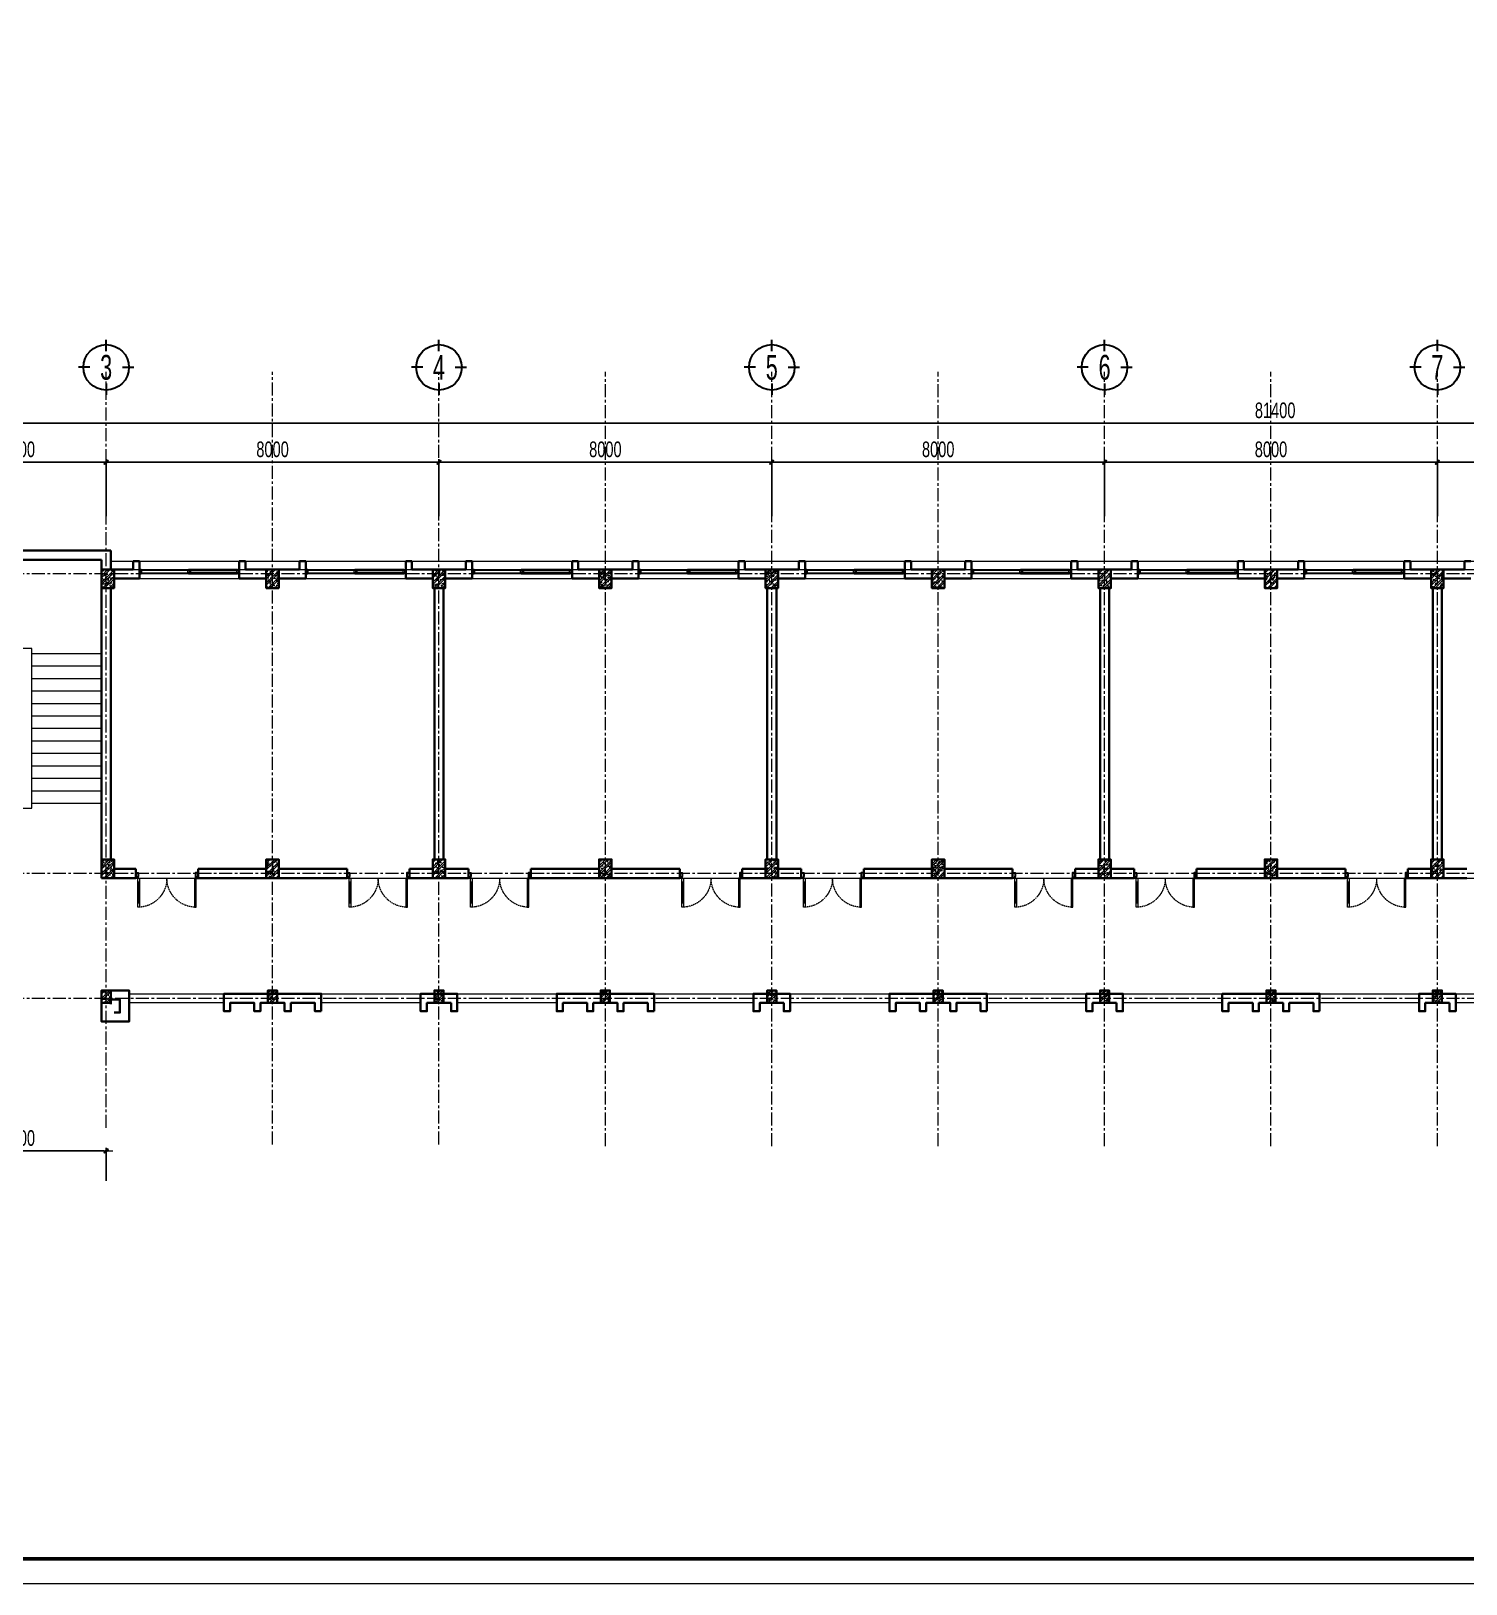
# Model space of a CAD drawing. Header units: millimetres. Extents: x 1890250 to 2116214, y -724415 to -634712.
# Drawn here: x 1918025 to 1952516, y -723812 to -686489 of the extents above; entities that cross this region are included whole.
import ezdxf
from ezdxf.enums import TextEntityAlignment as Align

# ---------------------------------------------------------------- set-up
doc = ezdxf.new("R2010")
doc.units = ezdxf.units.MM
doc.header["$LTSCALE"] = 250
doc.header["$MEASUREMENT"] = 0
doc.linetypes.add('CENTER', pattern=[2, 1.25, -0.25, 0.25, -0.25])
doc.linetypes.add('HIDDEN2', pattern=[0.1875, 0.125, -0.0625])
doc.layers.get('DEFPOINTS').update_dxf_attribs({"lineweight": 0})
for name, color, linetype, lineweight in [('03', 252, 'Continuous', 30), ('cat1', 30, 'Continuous', 40), ('cot', 40, 'Continuous', 35), ('DBH_cua', 125, 'Continuous', 9), ('DBH_manh1', 67, 'Continuous', 13), ('DBH_thay1', 63, 'Continuous', 18), ('dim', 144, 'Continuous', 13), ('hatch1', 136, 'Continuous', 9), ('Khungten_LCDI', 7, 'Continuous', 5), ('LC Dim', 8, 'Continuous', 18), ('LC Text1', 3, 'Continuous', 20), ('manh1', 67, 'Continuous', 13), ('thay1', 63, 'Continuous', 18), ('truc', 76, 'CENTER', 9)]:
    doc.layers.add(name, color=color, linetype=linetype, lineweight=lineweight)
doc.styles.add('EG 1', font='VHAVANB.TTF')
doc.styles.add('HOATBIF', font='hoatbif.shx', dxfattribs={"width": 0.7})
doc.styles.add('Khungten', font='VHAVAN.TTF', dxfattribs={"width": 0.9, "height": 5000})
doc.styles.add('Tahoma', font='tahoma.ttf')
doc.styles.add('Title', font='VHBLACK.TTF', dxfattribs={"width": 0.8})
doc.dimstyles.new('1-150', dxfattribs={"dimscale": 150, "dimtxt": 2.5, "dimasz": 0.35, "dimexe": 0.5, "dimexo": 0, "dimgap": 0.8, "dimtad": 1, "dimdec": 0, "dimzin": 0, "dimdsep": 46, "dimtxsty": 'HOATBIF', "dimblk1": 'DOT', "dimblk2": 'DOT', "dimsah": 1, "dimcen": -1, "dimdle": 1, "dimclrd": 256, "dimclre": 256, "dimclrt": 4, "dimadec": 3, "dimazin": 2, "dimtfac": 0.333333, "dimtdec": 0, "dimtix": 1, "dimtmove": 2, "dimatfit": 3, "dimldrblk": 'DOT', "dimfxl": 1, "dimtvp": 0.833333, "dimtolj": 1, "dimtzin": 0, "dimarcsym": 0})

# ---------------------------------------------------------------- blocks, each defined once
blk = doc.blocks.new('lcdi fix H')
at = {"layer": 'DEFPOINTS', "lineweight": 0}
blk.add_lwpolyline([(-1200, -14850), (-1200, 14850), (40800, 14850), (40800, -14850)], close=True, dxfattribs=at)
at = {"layer": 'Khungten_LCDI', "color": 5, "lineweight": 60}
blk.add_lwpolyline([(0, -14650), (0, 14650), (40600, 14650), (40600, -14650)], close=True, dxfattribs=at)
at = {"color": 7, "style": 'Khungten', "width": 0.8}
for tag, p in [('REVISION', (39499, -10746)), ('NGAYHT', (39546, -11609))]:
    blk.add_attdef(tag, text='', height=200, dxfattribs=at).set_placement(p, align=Align.CENTER)
at = {"layer": 'LC Text1', "style": 'Title', "width": 1.485915}
for tag, p, p2 in [('TENBANVE1', (36913, -8886), (40339, -8886)), ('TENBANVE2', (36913, -9562), (40339, -9562))]:
    blk.add_attdef(tag, text='', height=250, dxfattribs=at).set_placement(p, p2, align=Align.FIT)
at = {"layer": 'LC Text1', "style": 'Title', "width": 0.7}
blk.add_attdef('SOBANVE', text='', height=250, dxfattribs=at).set_placement((39562, -13896), align=Align.CENTER)
blk = doc.blocks.new('A$C0B8376B1')
at = {"layer": 'truc'}
for p, q in [((17729, 442), (17729, 18610)), ((21729, 42), (21729, 18610)), ((25729, 42), (25729, 18610)), ((29729, 0), (29729, 18610)), ((33729, 0), (33729, 18610)), ((37729, 0), (37729, 18610)), ((41729, 0), (41729, 18610)), ((45729, 0), (45729, 18610)), ((49729, 0), (49729, 18610)), ((92758, 13754), (0, 13754)), ((92758, 6554), (0, 6554)), ((92758, 3554), (0, 3554))]:
    blk.add_line(p, q, dxfattribs=at)
blk = doc.blocks.new('DOT')
at = {"layer": 'LC Dim'}
blk.add_line((-3, 0), (3, 0), dxfattribs=at)
at = {"layer": 'LC Dim', "color": 4}
blk.add_line((-1, -1), (1, 1), dxfattribs=at)
blk.add_lwpolyline([(0.5, 1), (-1, -0.5), (-0.5, -1), (1, 0.5)], close=True, dxfattribs=at)
blk = doc.blocks.new('*D810')
at = {"layer": 'DEFPOINTS', "color": 0, "transparency": 16777216}
for p in [(1951830, -696852), (1951830, -698146), (1959830, -698146)]:
    blk.add_point(p, dxfattribs=at)
at = {"layer": 'dim', "lineweight": -2, "transparency": 16777216}
for p, q in [((1951830, -698146), (1951830, -696777)), ((1959830, -698146), (1959830, -696777)), ((1959777, -696852), (1951882, -696852))]:
    blk.add_line(p, q, dxfattribs=at)
at = {"layer": 'dim', "lineweight": -2, "transparency": 16777216, "xscale": 52.5, "yscale": 52.5, "zscale": 52.5, "rotation": 180}
blk.add_blockref('DOT', (1951830, -696852), dxfattribs=at)
at = {"layer": 'dim', "lineweight": -2, "transparency": 16777216, "xscale": 52.5, "yscale": 52.5, "zscale": 52.5}
blk.add_blockref('DOT', (1959830, -696852), dxfattribs=at)
at = {"layer": 'dim', "color": 4, "transparency": 16777216, "insert": (1955830, -696544), "char_height": 375, "attachment_point": 5, "style": 'HOATBIF'}
blk.add_mtext('\\A1;8000', dxfattribs=at)
blk = doc.blocks.new('*D811')
at = {"layer": 'DEFPOINTS', "color": 0, "transparency": 16777216}
for p in [(1943830, -696852), (1943830, -698146), (1951830, -698146)]:
    blk.add_point(p, dxfattribs=at)
at = {"layer": 'dim', "lineweight": -2, "transparency": 16777216}
for p, q in [((1943830, -698146), (1943830, -696777)), ((1951830, -698146), (1951830, -696777)), ((1951777, -696852), (1943882, -696852))]:
    blk.add_line(p, q, dxfattribs=at)
at = {"layer": 'dim', "lineweight": -2, "transparency": 16777216, "xscale": 52.5, "yscale": 52.5, "zscale": 52.5, "rotation": 180}
blk.add_blockref('DOT', (1943830, -696852), dxfattribs=at)
at = {"layer": 'dim', "lineweight": -2, "transparency": 16777216, "xscale": 52.5, "yscale": 52.5, "zscale": 52.5}
blk.add_blockref('DOT', (1951830, -696852), dxfattribs=at)
at = {"layer": 'dim', "color": 4, "transparency": 16777216, "insert": (1947830, -696544), "char_height": 375, "attachment_point": 5, "style": 'HOATBIF'}
blk.add_mtext('\\A1;8000', dxfattribs=at)
blk = doc.blocks.new('*D812')
at = {"layer": 'DEFPOINTS', "color": 0, "transparency": 16777216}
for p in [(1935830, -696852), (1935830, -698146), (1943830, -698146)]:
    blk.add_point(p, dxfattribs=at)
at = {"layer": 'dim', "lineweight": -2, "transparency": 16777216}
for p, q in [((1935830, -698146), (1935830, -696777)), ((1943830, -698146), (1943830, -696777)), ((1943777, -696852), (1935882, -696852))]:
    blk.add_line(p, q, dxfattribs=at)
at = {"layer": 'dim', "lineweight": -2, "transparency": 16777216, "xscale": 52.5, "yscale": 52.5, "zscale": 52.5, "rotation": 180}
blk.add_blockref('DOT', (1935830, -696852), dxfattribs=at)
at = {"layer": 'dim', "lineweight": -2, "transparency": 16777216, "xscale": 52.5, "yscale": 52.5, "zscale": 52.5}
blk.add_blockref('DOT', (1943830, -696852), dxfattribs=at)
at = {"layer": 'dim', "color": 4, "transparency": 16777216, "insert": (1939830, -696544), "char_height": 375, "attachment_point": 5, "style": 'HOATBIF'}
blk.add_mtext('\\A1;8000', dxfattribs=at)
blk = doc.blocks.new('*D813')
at = {"layer": 'DEFPOINTS', "color": 0, "transparency": 16777216}
for p in [(1927830, -696852), (1927830, -698146), (1935830, -698146)]:
    blk.add_point(p, dxfattribs=at)
at = {"layer": 'dim', "lineweight": -2, "transparency": 16777216}
for p, q in [((1927830, -698146), (1927830, -696777)), ((1935830, -698146), (1935830, -696777)), ((1935777, -696852), (1927882, -696852))]:
    blk.add_line(p, q, dxfattribs=at)
at = {"layer": 'dim', "lineweight": -2, "transparency": 16777216, "xscale": 52.5, "yscale": 52.5, "zscale": 52.5, "rotation": 180}
blk.add_blockref('DOT', (1927830, -696852), dxfattribs=at)
at = {"layer": 'dim', "lineweight": -2, "transparency": 16777216, "xscale": 52.5, "yscale": 52.5, "zscale": 52.5}
blk.add_blockref('DOT', (1935830, -696852), dxfattribs=at)
at = {"layer": 'dim', "color": 4, "transparency": 16777216, "insert": (1931830, -696544), "char_height": 375, "attachment_point": 5, "style": 'HOATBIF'}
blk.add_mtext('\\A1;8000', dxfattribs=at)
blk = doc.blocks.new('*D814')
at = {"layer": 'DEFPOINTS', "color": 0, "transparency": 16777216}
for p in [(1919830, -696852), (1919830, -698146), (1927830, -698146)]:
    blk.add_point(p, dxfattribs=at)
at = {"layer": 'dim', "lineweight": -2, "transparency": 16777216}
for p, q in [((1919830, -698146), (1919830, -696777)), ((1927830, -698146), (1927830, -696777)), ((1927777, -696852), (1919882, -696852))]:
    blk.add_line(p, q, dxfattribs=at)
at = {"layer": 'dim', "lineweight": -2, "transparency": 16777216, "xscale": 52.5, "yscale": 52.5, "zscale": 52.5, "rotation": 180}
blk.add_blockref('DOT', (1919830, -696852), dxfattribs=at)
at = {"layer": 'dim', "lineweight": -2, "transparency": 16777216, "xscale": 52.5, "yscale": 52.5, "zscale": 52.5}
blk.add_blockref('DOT', (1927830, -696852), dxfattribs=at)
at = {"layer": 'dim', "color": 4, "transparency": 16777216, "insert": (1923830, -696544), "char_height": 375, "attachment_point": 5, "style": 'HOATBIF'}
blk.add_mtext('\\A1;8000', dxfattribs=at)
blk = doc.blocks.new('*D815')
at = {"layer": 'DEFPOINTS', "color": 0, "transparency": 16777216}
for p in [(1915630, -696852), (1915630, -698146), (1919830, -698146)]:
    blk.add_point(p, dxfattribs=at)
at = {"layer": 'dim', "lineweight": -2, "transparency": 16777216}
for p, q in [((1915630, -698146), (1915630, -696777)), ((1919830, -698146), (1919830, -696777)), ((1919777, -696852), (1915682, -696852))]:
    blk.add_line(p, q, dxfattribs=at)
at = {"layer": 'dim', "lineweight": -2, "transparency": 16777216, "xscale": 52.5, "yscale": 52.5, "zscale": 52.5, "rotation": 180}
blk.add_blockref('DOT', (1915630, -696852), dxfattribs=at)
at = {"layer": 'dim', "lineweight": -2, "transparency": 16777216, "xscale": 52.5, "yscale": 52.5, "zscale": 52.5}
blk.add_blockref('DOT', (1919830, -696852), dxfattribs=at)
at = {"layer": 'dim', "color": 4, "transparency": 16777216, "insert": (1917730, -696544), "char_height": 375, "attachment_point": 5, "style": 'HOATBIF'}
blk.add_mtext('\\A1;4200', dxfattribs=at)
blk = doc.blocks.new('*D818')
at = {"layer": 'DEFPOINTS', "color": 0, "transparency": 16777216}
for p in [(1907230, -695914), (1907230, -698146), (1988630, -698146)]:
    blk.add_point(p, dxfattribs=at)
at = {"layer": 'dim', "lineweight": -2, "transparency": 16777216}
for p, q in [((1907230, -698146), (1907230, -695839)), ((1988577, -695914), (1907282, -695914)), ((1988630, -698146), (1988630, -695839))]:
    blk.add_line(p, q, dxfattribs=at)
at = {"layer": 'dim', "lineweight": -2, "transparency": 16777216, "xscale": 52.5, "yscale": 52.5, "zscale": 52.5, "rotation": 180}
blk.add_blockref('DOT', (1907230, -695914), dxfattribs=at)
at = {"layer": 'dim', "lineweight": -2, "transparency": 16777216, "xscale": 52.5, "yscale": 52.5, "zscale": 52.5}
blk.add_blockref('DOT', (1988630, -695914), dxfattribs=at)
at = {"layer": 'dim', "color": 4, "transparency": 16777216, "insert": (1947930, -695607), "char_height": 375, "attachment_point": 5, "style": 'HOATBIF'}
blk.add_mtext('\\A1;81400', dxfattribs=at)
blk = doc.blocks.new('KyHieu TrucDinhVi')
at = {"color": 7, "lineweight": 30}
for p, q in [((0, 2.36), (0, 4)), ((-2.36, 0), (-4, 0)), ((2.36, 0), (4, 0)), ((0, -2.36), (0, -4))]:
    blk.add_line(p, q, dxfattribs=at)
blk.add_circle((0, 0), 3.3, dxfattribs=at)
at = {"ltscale": 20, "style": 'Tahoma'}
blk.add_attdef('AA', text='', height=3, dxfattribs=at).set_placement((0, 0), align=Align.MIDDLE_CENTER)
blk = doc.blocks.new('COT 30X45')
at = {"layer": 'hatch1'}
h = blk.add_hatch(dxfattribs=at)
h.set_pattern_fill('BTCT', color=256, scale=30)
h.set_pattern_definition([(50, (-140251.38, -4434.1), (215.17805, -18.82564), [22.5, -247.5]), (355, (-140251.38, -4434.1), (-41.6254, 225.65764), [18, -198]), (100.4514, (-140233.45, -4435.67), (173.5528, 206.83186), [19.12206, -210.34263]), (46.1842, (-140251.38, -4374.1), (320.1723, -49.6557), [33.75, -371.25]), (96.6356, (-140224.7, -4378.24), (280.3988, 292.23536), [28.6831, -315.5139]), (351.1842, (-140251.38, -4374.1), (280.3986, 292.2356), [27, -297]), (21, (-140221.38, -4389.1), (179.07212, -120.78567), [22.5, -247.5]), (326, (-140221.38, -4389.1), (72.9946, 217.545), [18, -198]), (71.4514, (-140206.46, -4399.17), (252.0668, 96.75915), [19.12206, -210.34263]), (37.5, (-140251.38, -4434.105), (3.647957, 99.868156), [0, -195.6, 0, -201, 0, -198.75]), (7.5, (-140251.38, -4434.1), (78.92086, 118.32351), [0, -114.6, 0, -191.1, 0, -75.75]), (327.5, (-140318.28, -4434.105), (160.14673, -6.76646), [0, -75, 0, -234, 0, -310.5]), (317.5, (-140348.28, -4434.1), (174.95585, 30.0315), [0, -97.5, 0, -155.4, 0, -220.5]), (45, (-140251.38, -4434.1), (-79.54951, 79.54951), []), (45, (-140198.35, -4434.1), (-79.54951, 79.54951), [])])
h.paths.add_polyline_path([(300, 450), (0, 450), (0, 0), (300, 0)])
at = {"layer": 'cot'}
blk.add_lwpolyline([(0, 0), (300, 0), (300, 450), (0, 450)], close=True, dxfattribs=at)
blk = doc.blocks.new('COT 22X30')
at = {"layer": 'hatch1'}
h = blk.add_hatch(dxfattribs=at)
h.set_pattern_fill('BTCT', color=256, scale=30)
h.set_pattern_definition([(50, (-164608.16, -56017.02), (215.17805, -18.82564), [22.5, -247.5]), (355, (-164608.16, -56017.02), (-41.6254, 225.65764), [18, -198]), (100.4514, (-164590.23, -56018.6), (173.55281, 206.83186), [19.12206, -210.34263]), (46.1842, (-164608.16, -55957.02), (320.1723, -49.6557), [33.75, -371.25]), (96.6356, (-164581.48, -55961.16), (280.3988, 292.23536), [28.6831, -315.5139]), (351.1842, (-164608.16, -55957.02), (280.3986, 292.2356), [27, -297]), (21, (-164578.16, -55972.02), (179.07212, -120.78567), [22.5, -247.5]), (326, (-164578.16, -55972.02), (72.9946, 217.545), [18, -198]), (71.4514, (-164563.24, -55982.09), (252.0668, 96.75915), [19.12206, -210.34263]), (37.5, (-164608.16, -56017.02), (3.647957, 99.868156), [0, -195.6, 0, -201, 0, -198.75]), (7.5, (-164608.16, -56017.02), (78.92086, 118.323514), [0, -114.6, 0, -191.1, 0, -75.75]), (327.5, (-164675.06, -56017.02), (160.14673, -6.76646), [0, -75, 0, -234, 0, -310.5]), (317.5, (-164705.06, -56017.02), (174.95585, 30.0315), [0, -97.5, 0, -155.4, 0, -220.5]), (45, (-164608.16, -56017.02), (-79.54951, 79.54951), []), (45, (-164555.13, -56017.02), (-79.54951, 79.54951), [])])
h.paths.add_polyline_path([(300, 220), (0, 220), (0, 0), (300, 0)])
at = {"layer": 'cot'}
blk.add_lwpolyline([(0, 0), (300, 0), (300, 220), (0, 220)], close=True, dxfattribs=at)
blk = doc.blocks.new('A$C69BC6F3A')
at = {"layer": 'cot', "rotation": 180}
for p in [(12900, 10420), (16860, 10420), (20860, 10420), (24860, 10420), (28860, 10420), (32860, 10420), (36860, 10420), (40860, 10420), (44860, 10420)]:
    blk.add_blockref('COT 30X45', p, dxfattribs=at)
at = {"layer": 'cot'}
for p in [(12600, 3000), (16560, 3000), (20560, 3000), (24560, 3000), (28560, 3000), (32560, 3000), (36560, 3000), (40560, 3000), (44560, 3000)]:
    blk.add_blockref('COT 30X45', p, dxfattribs=at)
at = {"layer": 'cot', "xscale": -1, "rotation": 270}
for p in [(12600, 0), (16600, 0), (20600, 0), (24600, 0), (28600, 0), (32600, 0), (36600, 0), (40600, 0), (44600, 0)]:
    blk.add_blockref('COT 22X30', p, dxfattribs=at)
blk = doc.blocks.new('*U740')
at = {"color": 31}
for points in [[(60, -40), (45, -40), (45, -10), (0, -10), (0, -40), (0, -40), (0, -90), (0, -90), (0, -120), (45, -120), (45, -90), (60, -90)], [(30, -90), (60, -90), (60, -40), (30, -40)], [(1193, -90), (1163, -90), (1163, -40), (1193, -40)], [(1223, -90), (1207, -90), (1207, -40), (1223, -40), (1223, -10), (1177, -10), (1177, -40), (1193, -40), (1193, -90), (1177, -90), (1177, -120), (1223, -120)], [(1207, -90), (1237, -90), (1237, -40), (1207, -40)], [(2340, -40), (2355, -40), (2355, -10), (2400, -10), (2400, -40), (2400, -40), (2400, -90), (2400, -90), (2400, -120), (2355, -120), (2355, -90), (2340, -90)], [(2370, -90), (2340, -90), (2340, -40), (2370, -40)]]:
    blk.add_lwpolyline(points, close=True, dxfattribs=at)
at = {"lineweight": -2}
for points in [[(45, -10), (1177, -10), (1177, -40), (45, -40)], [(45, -90), (1177, -90), (1177, -120), (45, -120)], [(2355, -10), (1223, -10), (1223, -40), (2355, -40)], [(2355, -90), (1223, -90), (1223, -120), (2355, -120)]]:
    blk.add_lwpolyline(points, close=True, dxfattribs=at)
blk = doc.blocks.new('A$C4E08347E1')
at = {"layer": 'cat1'}
for p, q in [((10460, 120), (12820, 120)), ((12820, -330), (12820, 120)), ((10460, -100), (12600, -100)), ((12600, -7750), (12600, -100)), ((12820, -330), (13360, -330)), ((13360, -130), (13360, -330)), ((13360, -130), (13510, -130)), ((13510, -130), (13510, -550)), ((15910, -130), (15910, -550)), ((16060, -130), (15910, -130)), ((16060, -130), (16060, -330)), ((16060, -330), (17360, -330)), ((17360, -130), (17360, -330)), ((17360, -130), (17510, -130)), ((17510, -130), (17510, -550)), ((19910, -130), (19910, -550)), ((20060, -130), (19910, -130)), ((20060, -130), (20060, -330)), ((20060, -330), (21360, -330)), ((21360, -130), (21360, -330)), ((21360, -130), (21510, -130)), ((21510, -130), (21510, -550)), ((23910, -130), (23910, -550)), ((24060, -130), (23910, -130)), ((24060, -130), (24060, -330)), ((24060, -330), (25360, -330)), ((25360, -130), (25360, -330)), ((25360, -130), (25510, -130)), ((25510, -130), (25510, -550)), ((27910, -130), (27910, -550)), ((28060, -130), (27910, -130)), ((28060, -130), (28060, -330)), ((28060, -330), (29360, -330)), ((29360, -130), (29360, -330)), ((29360, -130), (29510, -130)), ((29510, -130), (29510, -550)), ((31910, -130), (31910, -550)), ((32060, -130), (31910, -130)), ((32060, -130), (32060, -330)), ((32060, -330), (33360, -330)), ((33360, -130), (33360, -330)), ((33360, -130), (33510, -130)), ((33510, -130), (33510, -550)), ((35910, -130), (35910, -550)), ((36060, -130), (35910, -130)), ((36060, -130), (36060, -330)), ((36060, -330), (37360, -330)), ((37360, -130), (37360, -330)), ((37360, -130), (37510, -130)), ((37510, -130), (37510, -550)), ((39910, -130), (39910, -550)), ((40060, -130), (39910, -130)), ((40060, -130), (40060, -330)), ((40060, -330), (41360, -330)), ((41360, -130), (41360, -330)), ((41360, -130), (41510, -130)), ((41510, -130), (41510, -550)), ((43910, -130), (43910, -550)), ((44060, -130), (43910, -130)), ((44060, -130), (44060, -330)), ((44060, -330), (45360, -330)), ((45360, -130), (45360, -330)), ((45360, -130), (45510, -130)), ((12900, -550), (13510, -550)), ((15910, -550), (16560, -550)), ((16860, -550), (17510, -550)), ((19910, -550), (20560, -550)), ((20860, -550), (21510, -550)), ((23910, -550), (24560, -550)), ((24860, -550), (25510, -550)), ((27910, -550), (28560, -550)), ((28860, -550), (29510, -550)), ((31910, -550), (32560, -550)), ((32860, -550), (33510, -550)), ((35910, -550), (36560, -550)), ((36860, -550), (37510, -550)), ((39910, -550), (40560, -550)), ((40860, -550), (41510, -550)), ((43910, -550), (44560, -550)), ((44860, -550), (45510, -550)), ((12820, -7300), (12820, -780)), ((20600, -780), (20600, -7300)), ((20820, -780), (20820, -7300)), ((28600, -780), (28600, -7300)), ((28820, -780), (28820, -7300)), ((36600, -780), (36600, -7300)), ((36820, -780), (36820, -7300)), ((44600, -780), (44600, -7300)), ((44820, -780), (44820, -7300)), ((13420, -7750), (12600, -7750)), ((13420, -7530), (12900, -7530)), ((13420, -7750), (13420, -7530)), ((14920, -7750), (14920, -7530)), ((16560, -7530), (14920, -7530)), ((18500, -7750), (14920, -7750)), ((18500, -7530), (16860, -7530)), ((18500, -7750), (18500, -7530)), ((20000, -7750), (20000, -7530)), ((20560, -7530), (20000, -7530)), ((21420, -7750), (20000, -7750)), ((21420, -7530), (20860, -7530)), ((21420, -7750), (21420, -7530)), ((22920, -7750), (22920, -7530)), ((24560, -7530), (22920, -7530)), ((26500, -7750), (22920, -7750)), ((26500, -7530), (24860, -7530)), ((26500, -7750), (26500, -7530)), ((28000, -7750), (28000, -7530)), ((28560, -7530), (28000, -7530)), ((29420, -7750), (28000, -7750)), ((29420, -7530), (28860, -7530)), ((29420, -7750), (29420, -7530)), ((30920, -7750), (30920, -7530)), ((32560, -7530), (30920, -7530)), ((34500, -7750), (30920, -7750)), ((34500, -7530), (32860, -7530)), ((34500, -7750), (34500, -7530)), ((36000, -7750), (36000, -7530)), ((36560, -7530), (36000, -7530)), ((37420, -7750), (36000, -7750)), ((37420, -7530), (36860, -7530)), ((37420, -7750), (37420, -7530)), ((38920, -7750), (38920, -7530)), ((40560, -7530), (38920, -7530)), ((42500, -7750), (38920, -7750)), ((42500, -7530), (40860, -7530)), ((42500, -7750), (42500, -7530)), ((44000, -7750), (44000, -7530)), ((44560, -7530), (44000, -7530)), ((45420, -7750), (44000, -7750)), ((45420, -7530), (44860, -7530))]:
    blk.add_line(p, q, dxfattribs=at)
for points in [[(12600, -10450), (13260, -10450), (13260, -11200), (12600, -11200)], [(17880, -10950), (17730, -10950), (17730, -10750), (17150, -10750), (17150, -10950), (17000, -10950), (17000, -10750), (16420, -10750), (16420, -10950), (16270, -10950), (16270, -10750), (15690, -10750), (15690, -10950), (15540, -10950), (15540, -10530), (16420, -10530), (17150, -10530), (17880, -10530)], [(21000, -10750), (21000, -10950), (21150, -10950), (21150, -10530), (20270, -10530), (20270, -10950), (20420, -10950), (20420, -10750)], [(25880, -10950), (25730, -10950), (25730, -10750), (25150, -10750), (25150, -10950), (25000, -10950), (25000, -10750), (24420, -10750), (24420, -10950), (24270, -10950), (24270, -10750), (23690, -10750), (23690, -10950), (23540, -10950), (23540, -10530), (24420, -10530), (25150, -10530), (25880, -10530)], [(29000, -10750), (29000, -10950), (29150, -10950), (29150, -10530), (28270, -10530), (28270, -10950), (28420, -10950), (28420, -10750)], [(33880, -10950), (33730, -10950), (33730, -10750), (33150, -10750), (33150, -10950), (33000, -10950), (33000, -10750), (32420, -10750), (32420, -10950), (32270, -10950), (32270, -10750), (31690, -10750), (31690, -10950), (31540, -10950), (31540, -10530), (32420, -10530), (33150, -10530), (33880, -10530)], [(37000, -10750), (37000, -10950), (37150, -10950), (37150, -10530), (36270, -10530), (36270, -10950), (36420, -10950), (36420, -10750)], [(41880, -10950), (41730, -10950), (41730, -10750), (41150, -10750), (41150, -10950), (41000, -10950), (41000, -10750), (40420, -10750), (40420, -10950), (40270, -10950), (40270, -10750), (39690, -10750), (39690, -10950), (39540, -10950), (39540, -10530), (40420, -10530), (41150, -10530), (41880, -10530)], [(45000, -10750), (45000, -10950), (45150, -10950), (45150, -10530), (44270, -10530), (44270, -10950), (44420, -10950), (44420, -10750)]]:
    blk.add_lwpolyline(points, close=True, dxfattribs=at)
blk.add_lwpolyline([(12820, -10780), (12820, -10670), (13040, -10670), (13040, -10980), (12900, -10980)], dxfattribs=at)
at = {"layer": 'manh1'}
for p, q in [((10920, -2350), (12600, -2350)), ((10920, -2650), (12600, -2650)), ((10920, -2950), (12600, -2950)), ((10920, -3250), (12600, -3250)), ((10920, -3550), (12600, -3550)), ((10920, -3850), (12600, -3850)), ((10920, -4150), (12600, -4150)), ((10920, -4450), (12600, -4450)), ((10920, -4750), (12600, -4750)), ((10920, -5050), (12600, -5050)), ((10920, -5350), (12600, -5350)), ((10920, -5650), (12600, -5650)), ((10920, -5950), (12600, -5950))]:
    blk.add_line(p, q, dxfattribs=at)
at = {"layer": 'thay1'}
for p, q in [((12820, -130), (52850, -130)), ((12820, -330), (52850, -330)), ((13510, -550), (15910, -550)), ((17510, -550), (19910, -550)), ((21510, -550), (23910, -550)), ((25510, -550), (27910, -550)), ((29510, -550), (31910, -550)), ((33510, -550), (35910, -550)), ((37510, -550), (39910, -550)), ((41510, -550), (43910, -550)), ((10920, -2230), (10300, -2230)), ((10920, -6070), (10920, -2230)), ((10300, -6070), (10920, -6070)), ((13420, -7750), (52000, -7750))]:
    blk.add_line(p, q, dxfattribs=at)
for points in [[(13260, -10530), (15540, -10530), (15540, -10750), (13260, -10750)], [(17880, -10530), (20270, -10530), (20270, -10750), (17880, -10750)], [(21150, -10530), (23540, -10530), (23540, -10750), (21150, -10750)], [(25880, -10530), (28270, -10530), (28270, -10750), (25880, -10750)], [(29150, -10530), (31540, -10530), (31540, -10750), (29150, -10750)], [(33880, -10530), (36270, -10530), (36270, -10750), (33880, -10750)], [(37150, -10530), (39540, -10530), (39540, -10750), (37150, -10750)], [(41880, -10530), (44270, -10530), (44270, -10750), (41880, -10750)], [(45150, -10530), (47540, -10530), (47540, -10750), (45150, -10750)]]:
    blk.add_lwpolyline(points, close=True, dxfattribs=at)
at = {"layer": 'cot'}
blk.add_blockref('A$C69BC6F3A', (0, -10750), dxfattribs=at)
at = {"layer": 'DBH_cua'}
for p in [(13510, -320), (17510, -320), (21510, -320), (25510, -320), (29510, -320), (33510, -320), (37510, -320), (41510, -320)]:
    blk.add_blockref('*U740', p, dxfattribs=at)
blk = doc.blocks.new('*D801')
at = {"layer": 'DEFPOINTS', "color": 0, "transparency": 16777216}
for p in [(1919830, -713404), (1915630, -714125), (1919830, -714125)]:
    blk.add_point(p, dxfattribs=at)
at = {"layer": 'dim', "lineweight": -2, "transparency": 16777216}
for p, q in [((1915630, -714125), (1915630, -713329)), ((1915682, -713404), (1919777, -713404)), ((1919830, -714125), (1919830, -713329))]:
    blk.add_line(p, q, dxfattribs=at)
at = {"layer": 'dim', "lineweight": -2, "transparency": 16777216, "xscale": 52.5, "yscale": 52.5, "zscale": 52.5, "rotation": 180}
blk.add_blockref('DOT', (1915630, -713404), dxfattribs=at)
at = {"layer": 'dim', "lineweight": -2, "transparency": 16777216, "xscale": 52.5, "yscale": 52.5, "zscale": 52.5}
blk.add_blockref('DOT', (1919830, -713404), dxfattribs=at)
at = {"layer": 'dim', "color": 4, "transparency": 16777216, "insert": (1917730, -713097), "char_height": 375, "attachment_point": 5, "style": 'HOATBIF'}
blk.add_mtext('\\A1;4200', dxfattribs=at)
blk = doc.blocks.new('*U750')
for p, q in [((-600, -90), (-600, -50)), ((-100, -70), (-600, -70)), ((-100, -90), (-100, -50)), ((-600, -1410), (-600, -1450)), ((-100, -1430), (-600, -1430)), ((-100, -1410), (-100, -1450))]:
    blk.add_line(p, q)
for points in [[(0, -50), (0, -90), (-700, -90), (-700, -50)], [(0, -1450), (0, -1410), (-700, -1410), (-700, -1450)]]:
    blk.add_lwpolyline(points, close=True)
at = {"linetype": 'HIDDEN2'}
for centre, start, end in [((0, -50), 180, 270), ((0, -1450), 90, 180)]:
    blk.add_arc(centre, 700, start, end, dxfattribs=at)
at = {"layer": '03'}
for points in [[(125, 0), (125, -60), (40, -60), (40, -50), (0, -50), (0, 0)], [(125, -1500), (125, -1440), (40, -1440), (40, -1450), (0, -1450), (0, -1500)]]:
    blk.add_lwpolyline(points, close=True, dxfattribs=at)

msp = doc.modelspace()

# ---------------------------------------------------------------- block references
at = {"layer": 'DBH_manh1', "xscale": -1, "rotation": 270}
for p in [(1922039.5, -706847.5), (1927119.5, -706847.5), (1930039.5, -706847.5), (1935119.5, -706847.5), (1938039.5, -706847.5), (1943119.5, -706847.5), (1946039.5, -706847.5), (1951119.5, -706847.5)]:
    msp.add_blockref('*U750', p, dxfattribs=at)
at = {"layer": 'DBH_thay1'}
ref = msp.add_blockref('KyHieu TrucDinhVi', (1919829.5, -694570.4), dxfattribs=dict(at, xscale=165.6885475228875, yscale=165.6885475228875, zscale=165.6885475228875))
ref.add_attrib('AA', '3', dxfattribs={"layer": '0', "ltscale": 20, "height": 596.5, "style": 'EG 1', "width": 0.65}).set_placement((1919829.5, -694570.4), align=Align.MIDDLE_CENTER)
ref = msp.add_blockref('KyHieu TrucDinhVi', (1927829.5, -694570.4), dxfattribs=dict(at, xscale=165.6885475228875, yscale=165.6885475228875, zscale=165.6885475228875))
ref.add_attrib('AA', '4', dxfattribs={"layer": '0', "ltscale": 20, "height": 596.5, "style": 'EG 1', "width": 0.65}).set_placement((1927829.5, -694570.4), align=Align.MIDDLE_CENTER)
ref = msp.add_blockref('KyHieu TrucDinhVi', (1935829.5, -694570.4), dxfattribs=dict(at, xscale=165.6885475228875, yscale=165.6885475228875, zscale=165.6885475228875))
ref.add_attrib('AA', '5', dxfattribs={"layer": '0', "ltscale": 20, "height": 596.5, "style": 'EG 1', "width": 0.65}).set_placement((1935829.5, -694570.4), align=Align.MIDDLE_CENTER)
ref = msp.add_blockref('KyHieu TrucDinhVi', (1943829.5, -694570.4), dxfattribs=dict(at, xscale=165.6885475228875, yscale=165.6885475228875, zscale=165.6885475228875))
ref.add_attrib('AA', '6', dxfattribs={"layer": '0', "ltscale": 20, "height": 596.5, "style": 'EG 1', "width": 0.65}).set_placement((1943829.5, -694570.4), align=Align.MIDDLE_CENTER)
ref = msp.add_blockref('KyHieu TrucDinhVi', (1951829.5, -694570.4), dxfattribs=dict(at, xscale=165.6885475228875, yscale=165.6885475228875, zscale=165.6885475228875))
ref.add_attrib('AA', '7', dxfattribs={"layer": '0', "ltscale": 20, "height": 596.5, "style": 'EG 1', "width": 0.65}).set_placement((1951829.5, -694570.4), align=Align.MIDDLE_CENTER)
at = {"layer": 'thay1', "ltscale": 2, "xscale": 3.000002513308824, "yscale": 3.000002513308824, "zscale": 3.000002513308824}
msp.add_blockref('lcdi fix H', (1893849.8, -679261.7), dxfattribs=at)
at = {"layer": 'thay1'}
msp.add_blockref('A$C4E08347E1', (1907119.5, -699097.5), dxfattribs=at)
at = {"layer": 'truc'}
msp.add_blockref('A$C0B8376B1', (1902100.5, -713291.1), dxfattribs=at)

# ---------------------------------------------------------------- dimensions: what is measured, and where the dimension line sits
at = {"layer": 'dim'}
for base, p1, p2, picture, middle in [((1907229.5, -695914.4), (1988629.5, -698145.9), (1907229.5, -698145.9), '*D818', (1947929.5, -695606.9)), ((1915629.5, -696851.9), (1919829.5, -698145.9), (1915629.5, -698145.9), '*D815', (1917729.5, -696544.4)), ((1919829.5, -696851.9), (1927829.5, -698145.9), (1919829.5, -698145.9), '*D814', (1923829.5, -696544.4)), ((1927829.5, -696851.9), (1935829.5, -698145.9), (1927829.5, -698145.9), '*D813', (1931829.5, -696544.4)), ((1935829.5, -696851.9), (1943829.5, -698145.9), (1935829.5, -698145.9), '*D812', (1939829.5, -696544.4)), ((1943829.5, -696851.9), (1951829.5, -698145.9), (1943829.5, -698145.9), '*D811', (1947829.5, -696544.4)), ((1951829.5, -696851.9), (1959829.5, -698145.9), (1951829.5, -698145.9), '*D810', (1955829.5, -696544.4)), ((1919829.5, -713404.4), (1915629.5, -714124.9), (1919829.5, -714124.9), '*D801', (1917729.5, -713096.9))]:
    dim = msp.add_linear_dim(base=base, p1=p1, p2=p2, dimstyle='1-150', dxfattribs=at)
    dim.commit()
    dim.dimension.update_dxf_attribs({"geometry": picture, "text_midpoint": middle})

doc.saveas('drawing.dxf')
